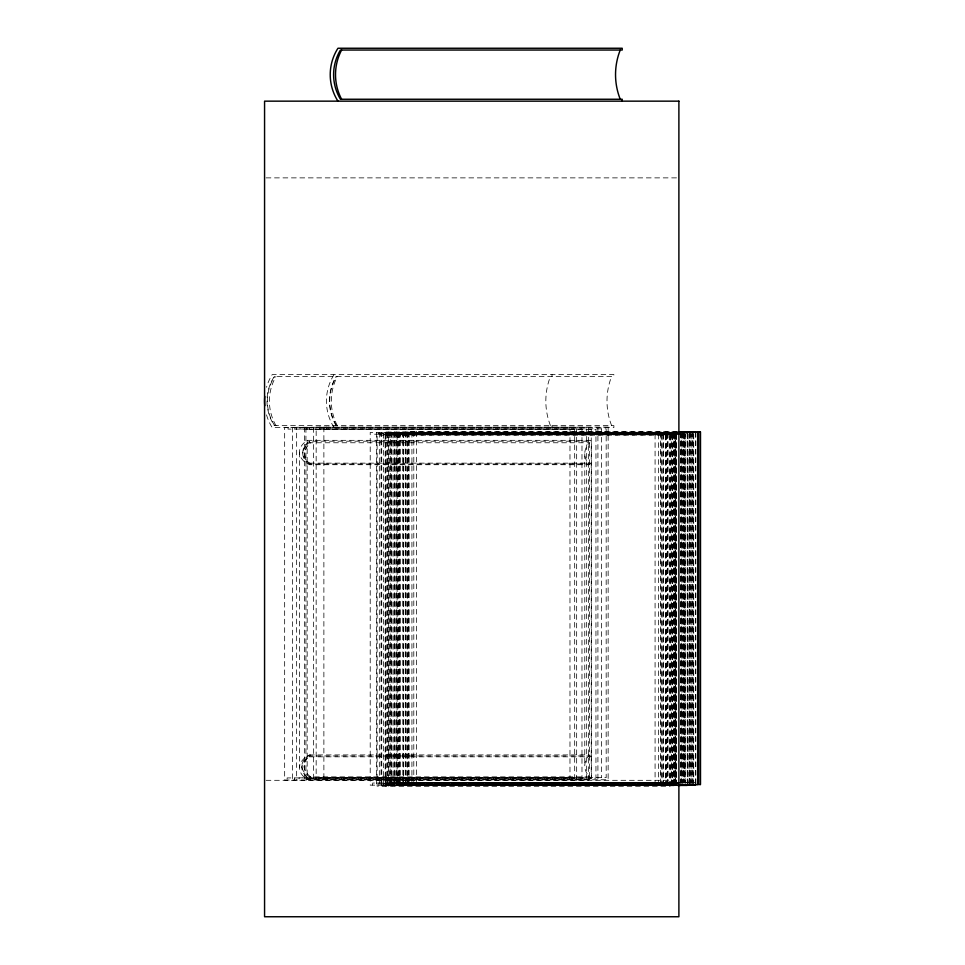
<?xml version="1.0" encoding="UTF-8"?>
<svg xmlns="http://www.w3.org/2000/svg" width="965" height="965" viewBox="0 0 965 965"><rect width="100%" height="100%" fill="white"/><g stroke="black" fill="none" stroke-linecap="round" stroke-linejoin="round"><path stroke-width="0.72" stroke-dasharray="4.83 3.62" d="M266.075 177.874L678.89 177.874M676.694 431.838L407.435 431.838L407.435 784.533M678.178 432.031L385.18 432.031L385.18 784.726L678.178 784.726M677.165 432.187L398.871 432.187L398.871 784.883L677.249 784.798M676.923 432.38L370.21 432.453L370.21 785.148L677.309 785.233M679.143 432.537L390.318 432.537L390.174 785.836M381.754 432.887L679.939 432.803M680.458 433.08L385.686 433.08L385.686 785.775M673.956 433.14L673.956 785.836L674.04 433.14L381.042 433.14L381.042 785.836L680.458 785.775M410.813 433.611L677.321 433.611M388.557 433.792L677.104 433.864M676.706 433.948L402.248 433.948L402.248 432.187M385.131 434.648L676.755 434.564M676.887 434.841L384.42 434.913L384.42 433.14M307.172 440.33L591.436 440.33L591.436 779.575L307.172 779.575L307.172 440.33A49.143 21.93 0 0 0 307.172 463.936L591.436 463.936M309.644 464.72A47.792 21.326 0 0 1 309.644 442.766L589.458 442.766A66.718 29.77 0 0 0 589.458 464.72L309.644 464.72L309.644 463.14A47.792 21.326 0 0 1 309.644 441.186L591.436 441.186M309.644 463.14L591.436 463.14M309.427 754.932L589.458 754.932A66.718 29.77 0 0 0 589.458 776.885L309.427 776.885A43.992 19.626 0 0 1 309.427 754.932L309.427 756.825A43.992 19.626 0 0 0 309.427 778.779L591.436 778.779M591.436 755.969L307.172 755.969A49.143 21.93 0 0 0 307.172 779.575M309.427 756.825L591.436 756.825M266.075 780.311L678.89 780.311M695.801 782.422L409.896 782.422L409.896 784.533M690.204 782.687L387.653 782.615L387.653 784.726M678.672 783.122L372.671 783.025L372.671 785.148M676.923 783.303L391.03 783.303L391.03 785.426M677.961 783.375L384.227 783.459L384.227 785.582M383.515 783.725L676.887 783.652M676.911 785.076L397.122 785.076L397.122 432.38M678.564 785.426L388.569 785.426L388.557 432.031M674.752 785.582L381.754 785.582L381.706 432.453M695.801 432.38L695.801 783.568M695.705 432.38L695.705 783.568M693.739 434.141L693.739 782.965M693.135 432.38L693.135 783.568M693.027 433.888L693.027 783.568M692.267 432.103L692.17 783.291M691.881 432.187L691.784 783.375M691.157 434.141L691.157 782.965M690.12 432.38L690.12 783.568M690.035 432.38L690.035 783.568M689.818 433.948L689.818 782.772L401.344 782.772L401.344 784.883M689.601 432.103L689.505 783.291M689.203 432.187L689.106 783.375M688.057 434.141L688.057 782.965M687.635 433.864L687.671 782.965M687.454 432.38L687.357 783.568M687.152 432.73L687.237 782.772M685.488 434.141L685.488 782.965M685.174 783.303L685.174 434.491L391.935 434.491L391.935 432.73M684.571 432.73L684.571 782.41L684.475 434.238M684.137 433.864L684.137 782.687M683.739 433.948L683.739 782.772M683.317 432.537L683.317 782.217M683.22 432.537L683.22 782.217M682.508 432.803L682.605 783.303M681.99 434.141L681.99 782.965M681.567 432.73L681.471 782.41M681.254 783.122L681.254 434.298L373.576 434.214L373.576 432.453M680.651 432.537L680.542 783.375M680.361 433.08L680.361 782.76M676.622 434.841L676.622 783.652M676.115 433.792L676.115 782.615M675.91 433.08L676.007 785.775M675.826 434.841L675.826 783.652M675.512 432.031L675.512 784.726M675.416 432.031L675.416 784.726M675.186 434.298L675.186 783.122M674.752 432.887L674.656 785.582M674.475 434.564L674.475 783.375M673.546 433.792L673.425 783.303M672.689 434.648L672.689 783.459M672.328 434.841L672.328 783.652M671.278 433.14L671.375 785.836M670.542 434.841L670.542 783.652M669.408 434.913L669.408 783.725M667.454 433.418L667.454 786.125M667.358 433.418L667.358 786.125M666.622 434.648L666.622 783.459M665.91 434.913L665.91 783.725M665.488 435.191L665.488 784.002M661.99 435.191L661.99 784.002M661.146 434.214L661.146 783.025M660.434 432.453L660.543 785.148M658.564 434.214L658.564 783.025M655.078 434.214L655.078 783.025M601.472 428.846L601.472 777.657M597.914 427.616L597.914 780.311M591.243 429.377L591.243 778.2M589.458 442.766L589.458 776.885M584.766 453.743L584.766 765.908M581.979 429.027L581.979 777.85M576.66 780.034L576.66 427.338L284.663 427.338L284.663 780.034L588.65 779.961L588.65 427.266L296.653 427.266L296.653 779.961M569.977 429.099L569.977 777.923M552.028 374.625L552.028 376.422M552.028 425.625L552.028 427.531M418.931 431.838L418.931 433.611M418.714 782.422L418.714 784.533M416.566 431.838L416.566 784.533M416.361 431.838L416.361 433.611M416.144 782.422L416.144 784.533M414.299 432.38L414.299 434.141M414.082 782.965L414.082 785.076M413.792 431.838L413.792 784.533M411.922 432.38L411.922 785.076M411.729 432.38L411.729 434.141M411.5 782.965L411.5 785.076M410.813 431.838L410.764 433.864M410.547 782.687L410.547 784.798M410.378 432.187L410.378 433.948M410.161 782.772L410.161 784.883M409.16 432.38L409.16 785.076M408.629 432.38L408.629 434.141M408.4 432.103L408.4 785.076M408.195 432.103L408.195 433.864M408.002 432.187L408.002 784.883M407.797 432.187L407.797 433.948M407.58 782.772L407.58 784.883M406.253 432.38L406.253 785.076M406.048 432.38L406.169 434.141M405.746 432.73L405.746 434.491M405.831 782.965L405.831 785.076M405.626 432.103L405.517 785.426M405.228 432.187L405.264 785.076M403.479 432.38L403.479 785.076M403.37 432.73L403.37 785.426M403.165 432.73L403.165 434.491M402.948 783.303L402.948 785.426M402.646 432.103L402.803 785.076M401.814 432.537L401.814 434.298M401.73 782.687L401.73 784.798M401.597 783.122L401.597 785.233M401.102 432.803L401.102 434.564M400.885 783.375L400.885 785.498M400.499 432.38L400.596 785.426M400.065 432.73L400.065 434.491M399.848 783.303L399.848 785.426M399.438 432.537L399.438 785.233M399.269 432.103L399.269 784.798M399.015 783.122L399.015 785.233M398.726 432.803L398.738 785.775M398.533 432.803L398.533 434.564M398.304 783.375L398.304 785.498M397.616 432.73L397.689 785.426M397.483 432.73L397.483 434.491M397.266 783.303L397.266 785.426M396.965 783.652L396.965 785.775M396.687 432.031L396.579 785.775M396.386 433.08L396.386 434.841M396.458 782.615L396.458 784.726M396.169 783.652L396.169 785.775M395.964 432.803L395.964 785.498M394.914 432.73L394.806 785.775M394.613 433.08L394.613 434.841M394.383 783.652L394.383 785.775M394.311 432.031L394.239 785.426M394.106 432.031L394.106 433.792M393.817 433.08L393.817 785.775M393.684 432.537L393.684 434.298M393.262 432.887L393.262 434.648M392.972 432.803L392.972 434.564M393.032 783.459L393.032 785.582M392.779 783.122L392.779 785.233M392.55 433.14L392.55 434.913M392.321 783.725L392.321 785.836M392.043 433.08L392.043 785.775M391.537 432.031L391.537 784.726M390.885 432.887L390.885 785.582M390.68 432.887L390.68 434.648M390.463 783.459L390.463 785.582M389.969 433.14L389.969 434.913M389.92 783.652L389.751 785.836M389.607 432.803L389.607 785.498M389.052 433.08L389.052 434.841M388.4 784.002L388.4 786.125M388.147 783.652L388.147 785.775M388.111 432.887L388.111 785.582M387.46 433.08L387.399 785.836M386.241 433.418L386.241 786.125M386.048 433.418L386.048 435.191M385.831 784.002L385.831 786.125M383.479 433.418L383.479 786.125M381.489 783.025L381.489 785.148M380.487 433.418L380.487 435.191L668.057 435.191L668.057 784.002L379.583 784.002L379.583 786.125M379.329 432.453L379.329 785.148M379.136 432.453L379.136 434.214M378.907 783.025L378.907 785.148M376.567 432.453L376.567 785.148M326.351 427.073L326.351 428.846M326.134 777.657L326.134 779.768M323.878 427.073L323.878 779.768M319.536 427.073L319.536 428.846L606.177 428.846L606.177 777.657L318.607 777.657L318.607 779.768M315.905 778.2L315.905 780.311M313.649 427.616L313.649 780.311M309.644 441.186L309.644 442.766M309.427 776.885L309.427 778.779M309.307 427.616L309.307 429.377L595.948 429.377L595.948 778.2L308.378 778.2L308.378 780.311M306.858 427.266L306.858 429.027M306.641 777.85L306.641 779.961M305.929 427.616L305.929 780.311M304.385 427.266L304.385 779.961M302.829 452.163L302.829 453.743M301.9 765.908L301.9 767.802M300.043 427.266L300.043 429.027L586.672 429.027L586.672 777.85L299.114 777.85L299.114 779.961M299.44 452.139L299.44 767.778M294.868 427.338L294.868 429.099M294.639 777.923L294.639 780.034M292.395 427.338L292.395 780.034M288.04 427.338L288.04 429.099L574.682 429.099L574.682 777.923L287.124 777.923L287.124 780.034M310.682 776.885A48.515 21.652 0 0 1 310.682 754.932M310.839 464.72A52.725 23.522 0 0 1 310.839 442.766M274.76 425.625A43.992 43.304 -90 0 1 274.76 376.422M276.002 425.625A48.515 47.768 -90 0 1 276.002 376.422M550.46 425.625A66.718 65.68 90 0 1 550.46 376.422M611.629 425.625A66.718 65.68 -90 0 1 611.629 376.422M337.316 425.625A52.725 51.905 90 0 1 337.316 376.422M336.146 425.625A47.792 47.056 -90 0 1 336.146 376.422M336.459 425.625A47.792 47.056 -90 0 1 336.459 376.422M266.509 414.866A49.143 48.371 90 0 0 272.178 427.531L613.885 427.531L613.885 425.625L274.386 425.625A43.992 43.304 90 0 1 274.386 376.422L613.885 376.422L613.885 374.625L272.178 374.625A49.143 48.371 90 0 0 266.509 387.303M334.023 427.531A49.143 48.371 90 0 1 334.023 374.625M608.143 427.073L316.158 427.073L316.158 779.768L608.143 779.768L608.143 427.073M670.12 433.418L377.122 433.418L377.122 786.125L670.12 786.125L670.12 433.418M672.086 785.582L672.086 432.887L671.99 785.582M663.208 785.148L663.208 432.453L663.112 785.148"/><path stroke-width="1.45" d="M678.142 431.838L700.433 431.838L700.433 784.533L678.142 784.533M678.636 432.103L692.267 432.103M678.238 432.187L691.881 432.187M678.347 432.38L695.801 432.38M678.709 432.537L683.317 432.537M678.226 432.73L687.237 432.73M678.624 784.798L692.267 784.798M678.347 785.076L695.801 785.076M678.709 785.233L683.317 785.233M678.226 785.426L687.237 785.426M700.337 431.838L700.337 784.533M698.371 433.611L698.371 782.422M697.767 431.838L697.767 784.533M697.671 431.838L697.671 784.533M622.22 101.156L622.22 99.25L340.428 99.25A47.792 47.792 0 0 1 340.428 50.035L622.22 50.035L622.22 48.25L337.955 48.25A49.143 49.143 0 0 0 337.955 101.156M620.242 99.25A66.718 66.718 0 0 1 620.242 50.035M341.61 99.25A52.725 52.725 0 0 1 341.61 50.035M264.784 405.734A49.143 48.371 90 0 1 264.784 396.434M678.89 101.156L264.567 101.156L264.567 916.75L678.89 916.75L678.89 101.156"/></g></svg>
